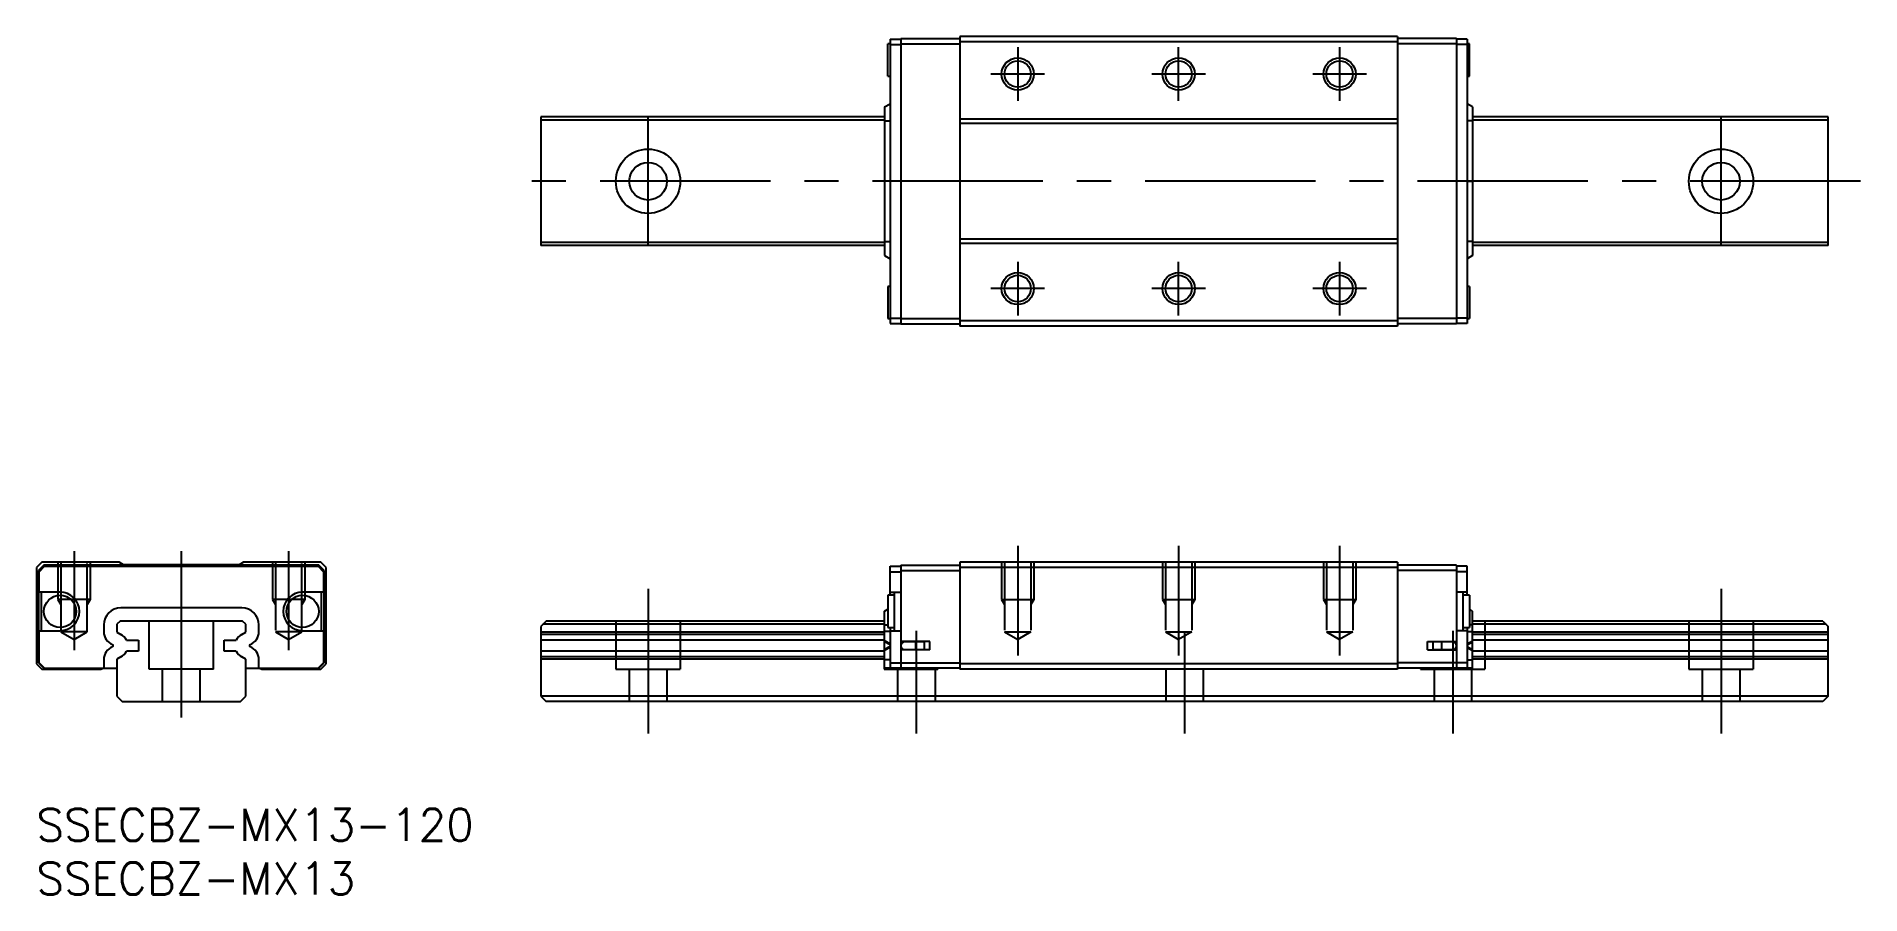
# Model space of a CAD drawing. Extents: x 0 to 170, y -8 to 72.
import ezdxf

# ---------------------------------------------------------------- set-up
doc = ezdxf.new("R2010")
doc.units = 0
doc.header["$LTSCALE"] = 0.5
doc.linetypes.add('CENTER', pattern=[50.8, 31.75, -6.35, 6.35, -6.35])
doc.linetypes.add('DASHED', pattern=[19.05, 12.7, -6.35])
for name, color, linetype in [('MSM_CENTER', 1, 'CENTER'), ('MSM_CONTINUOUS', 7, 'CONTINUOUS'), ('MSM_DASHED', 4, 'DASHED'), ('MSM_NARROW', 5, 'CONTINUOUS'), ('MSM_PART_NUMBER', 7, 'CONTINUOUS')]:
    doc.layers.add(name, color=color, linetype=linetype)
doc.styles.get("Standard").update_dxf_attribs({"font": 'txt.shx', "height": 3, "bigfont": 'bigfont.shx'})

# ---------------------------------------------------------------- blocks, each defined once
blk = doc.blocks.new('*U2')
at = {"layer": 'MSM_PART_NUMBER'}
blk.add_text('SSECBZ-MX13-120', height=3, dxfattribs=at).set_placement((0, -3))
blk = doc.blocks.new('*U3')
at = {"layer": 'MSM_PART_NUMBER'}
blk.add_text('SSECBZ-MX13', height=3, dxfattribs=at).set_placement((0, -8))

msp = doc.modelspace()

# ---------------------------------------------------------------- linework, layer by layer
at = {"layer": 'MSM_CENTER'}
for p, q in [((91.45, 71), (91.45, 66)), ((106.45, 66), (106.45, 71)), ((121.45, 71), (121.45, 66)), ((93.95, 68.5), (88.95, 68.5)), ((108.95, 68.5), (103.95, 68.5)), ((123.95, 68.5), (118.95, 68.5)), ((57, 52.5), (57, 64.5)), ((157, 52.5), (157, 64.5)), ((170, 58.5), (44, 58.5)), ((91.45, 51), (91.45, 46)), ((106.45, 46), (106.45, 51)), ((121.45, 51), (121.45, 46)), ((93.95, 48.5), (88.95, 48.5)), ((108.95, 48.5), (103.95, 48.5)), ((123.95, 48.5), (118.95, 48.5)), ((3.5, 24), (3.5, 14.79)), ((13.5, 24), (13.5, 8.5)), ((23.5, 24), (23.5, 14.79)), ((91.45, 24.5), (91.45, 14.29)), ((106.45, 24.5), (106.45, 14.29)), ((121.45, 24.5), (121.45, 14.29)), ((57, 20.5), (57, 7)), ((157, 20.5), (157, 7)), ((82, 16.6), (82, 7)), ((107, 16.5), (107, 7)), ((132, 16.6), (132, 7))]:
    msp.add_line(p, q, dxfattribs=at)
at = {"layer": 'MSM_CONTINUOUS'}
for p, q in [((79.55, 71.75), (79.55, 45.25)), ((79.55, 71.75), (80.55, 71.75)), ((80.55, 71.8), (80.55, 45.2)), ((80.55, 71.8), (86.05, 71.8)), ((126.85, 72), (86.05, 72)), ((86.05, 72), (86.05, 45)), ((126.85, 71.5), (86.05, 71.5)), ((126.85, 72), (126.85, 45)), ((132.35, 71.8), (126.85, 71.8)), ((132.35, 71.8), (132.35, 45.2)), ((133.35, 71.75), (132.35, 71.75)), ((133.35, 71.75), (133.35, 45.25)), ((79.35, 68.3), (79.35, 71.3)), ((79.55, 71.3), (79.35, 71.3)), ((79.55, 71.25), (80.55, 71.25)), ((80.55, 71.3), (86.05, 71.3)), ((132.35, 71.3), (126.85, 71.3)), ((133.35, 71.25), (132.35, 71.25)), ((133.55, 71.3), (133.35, 71.3)), ((133.55, 68.3), (133.55, 71.3)), ((79.35, 68.3), (79.55, 68.3)), ((133.35, 68.3), (133.55, 68.3)), ((79.05, 65.43), (79.55, 65.73)), ((79.05, 65.43), (79.05, 51.57)), ((133.85, 65.43), (133.35, 65.73)), ((133.85, 65.43), (133.85, 51.57)), ((47, 64.5), (47, 52.5)), ((79.05, 64.5), (47, 64.5)), ((79.05, 64.2), (47, 64.2)), ((79.05, 64.13), (79.55, 64.13)), ((126.85, 64.3), (86.05, 64.3)), ((126.85, 63.9), (86.05, 63.9)), ((133.85, 64.13), (133.35, 64.13)), ((167, 64.5), (133.85, 64.5)), ((167, 64.2), (133.85, 64.2)), ((167, 52.5), (167, 64.5)), ((79.55, 58.5), (79.05, 58.5)), ((133.35, 58.5), (133.85, 58.5)), ((79.05, 52.8), (47, 52.8)), ((79.05, 52.87), (79.55, 52.87)), ((126.85, 53.1), (86.05, 53.1)), ((126.85, 52.7), (86.05, 52.7)), ((133.85, 52.87), (133.35, 52.87)), ((167, 52.8), (133.85, 52.8)), ((79.05, 52.5), (47, 52.5)), ((79.05, 51.57), (79.55, 51.27)), ((133.85, 51.57), (133.35, 51.27)), ((167, 52.5), (133.85, 52.5)), ((79.35, 48.7), (79.35, 45.7)), ((79.55, 48.7), (79.35, 48.7)), ((133.55, 48.7), (133.35, 48.7)), ((133.55, 48.7), (133.55, 45.7)), ((79.35, 45.7), (79.55, 45.7)), ((79.55, 45.75), (80.55, 45.75)), ((79.55, 45.25), (80.55, 45.25)), ((80.55, 45.7), (86.05, 45.7)), ((80.55, 45.2), (86.05, 45.2)), ((126.85, 45.5), (86.05, 45.5)), ((126.85, 45), (86.05, 45)), ((132.35, 45.7), (126.85, 45.7)), ((132.35, 45.2), (126.85, 45.2)), ((133.35, 45.75), (132.35, 45.75)), ((133.35, 45.25), (132.35, 45.25)), ((133.35, 45.7), (133.55, 45.7)), ((0.5, 23), (0, 22.5)), ((0, 22.5), (0, 13.5)), ((0.7, 22.7), (0.2, 22.2)), ((0.2, 22.2), (0.2, 13.6)), ((0.25, 22.1), (0.75, 22.6)), ((7.7, 23), (0.5, 23)), ((26.3, 22.7), (0.7, 22.7)), ((0.75, 22.6), (26.25, 22.6)), ((8.1, 22.75), (7.7, 23)), ((18.9, 22.75), (8.1, 22.75)), ((19.3, 23), (18.9, 22.75)), ((26.5, 23), (19.3, 23)), ((26.25, 22.6), (26.75, 22.1)), ((26.8, 22.2), (26.3, 22.7)), ((27, 22.5), (26.5, 23)), ((26.8, 13.6), (26.8, 22.2)), ((27, 13.5), (27, 22.5)), ((79.55, 19.9), (79.55, 22.6)), ((79.55, 22.6), (80.55, 22.6)), ((80.55, 22.7), (80.55, 13.1)), ((80.55, 22.7), (86.05, 22.7)), ((80.55, 22.2), (86.05, 22.2)), ((126.85, 23), (86.05, 23)), ((86.05, 23), (86.05, 13)), ((126.85, 22.5), (86.05, 22.5)), ((126.85, 23), (126.85, 13)), ((132.35, 22.7), (126.85, 22.7)), ((132.35, 22.2), (126.85, 22.2)), ((132.35, 22.7), (132.35, 13.1)), ((133.35, 22.6), (132.35, 22.6)), ((133.35, 19.9), (133.35, 22.6)), ((0.25, 20.2), (0.25, 22.1)), ((26.75, 22.1), (26.75, 20.2)), ((79.55, 22.1), (80.55, 22.1)), ((133.35, 22.1), (132.35, 22.1)), ((2.2, 20.2), (0.25, 20.2)), ((0.45, 20.2), (0.45, 16.6)), ((19.13, 18.73), (7.87, 18.73)), ((26.75, 20.2), (24.8, 20.2)), ((26.55, 16.6), (26.55, 20.2)), ((79.35, 19.9), (79.35, 16.9)), ((79.95, 19.9), (79.35, 19.9)), ((79.55, 20.2), (80.55, 20.2)), ((79.95, 20.2), (79.95, 16.6)), ((133.35, 20.2), (132.35, 20.2)), ((132.95, 20.2), (132.95, 16.6)), ((133.55, 19.9), (132.95, 19.9)), ((133.55, 19.9), (133.55, 16.9)), ((6.27, 17.13), (6.27, 16.51)), ((7.8, 17.5), (7.5, 17.2)), ((7.5, 17.2), (7.5, 16.46)), ((19.2, 17.5), (7.8, 17.5)), ((19.5, 17.2), (19.2, 17.5)), ((19.5, 16.46), (19.5, 17.2)), ((20.73, 16.51), (20.73, 17.13)), ((47.5, 17.5), (47, 17)), ((79.05, 17.2), (47.2, 17.2)), ((79.05, 17.5), (47.5, 17.5)), ((79.05, 18.43), (79.35, 18.61)), ((79.05, 13.1), (79.05, 18.43)), ((79.05, 17.13), (79.35, 17.13)), ((133.85, 18.43), (133.55, 18.61)), ((133.85, 17.13), (133.55, 17.13)), ((133.85, 13.1), (133.85, 18.43)), ((166.5, 17.5), (133.85, 17.5)), ((166.8, 17.2), (133.85, 17.2)), ((166.5, 17.5), (167, 17)), ((0.25, 16.6), (2.2, 16.6)), ((0.25, 13.6), (0.25, 16.6)), ((7.5, 16.46), (7.87, 16.25)), ((8.39, 15.7), (9.5, 15.7)), ((9.5, 15.7), (9.5, 14.7)), ((17.5, 14.7), (17.5, 15.7)), ((17.5, 15.7), (18.61, 15.7)), ((19.13, 16.25), (19.5, 16.46)), ((24.8, 16.6), (26.75, 16.6)), ((26.75, 16.6), (26.75, 13.6)), ((47, 17), (47, 10.5)), ((79.05, 16.46), (47, 16.46)), ((79.05, 16.25), (47, 16.25)), ((79.05, 15.7), (47, 15.7)), ((79.55, 16.51), (79.05, 16.51)), ((79.55, 15.38), (79.05, 15.64)), ((79.55, 15.29), (79.05, 15.55)), ((79.35, 16.9), (79.95, 16.9)), ((79.55, 16.9), (79.55, 13.1)), ((79.55, 16.6), (80.55, 16.6)), ((83.25, 15.6), (80.55, 15.6)), ((82.75, 15.55), (80.9, 15.55)), ((81.35, 15.55), (81.35, 15.6)), ((81.81, 15.55), (81.81, 15.6)), ((81.95, 14.85), (81.95, 15.55)), ((82.75, 14.85), (82.75, 15.55)), ((83.25, 14.8), (83.25, 15.6)), ((129.65, 15.6), (132.35, 15.6)), ((129.65, 14.8), (129.65, 15.6)), ((132, 15.55), (130.15, 15.55)), ((130.15, 15.55), (130.15, 14.85)), ((130.95, 15.55), (130.95, 14.85)), ((131.09, 15.55), (131.09, 15.6)), ((131.55, 15.55), (131.55, 15.6)), ((133.35, 16.6), (132.35, 16.6)), ((132.95, 16.9), (133.55, 16.9)), ((133.35, 16.9), (133.35, 13.1)), ((133.35, 16.51), (133.85, 16.51)), ((133.35, 15.38), (133.85, 15.64)), ((133.35, 15.29), (133.85, 15.55)), ((167, 16.46), (133.85, 16.46)), ((167, 16.25), (133.85, 16.25)), ((167, 15.7), (133.85, 15.7)), ((167, 10.5), (167, 17)), ((6.27, 13.89), (6.27, 13.1)), ((7.87, 14.15), (7.5, 13.94)), ((7.5, 13.94), (7.5, 10.5)), ((9.5, 14.7), (8.39, 14.7)), ((18.61, 14.7), (17.5, 14.7)), ((19.5, 13.94), (19.13, 14.15)), ((19.5, 10.5), (19.5, 13.94)), ((20.73, 13.1), (20.73, 13.89)), ((79.05, 14.7), (47, 14.7)), ((79.05, 14.15), (47, 14.15)), ((79.05, 13.94), (47, 13.94)), ((79.55, 15.11), (79.05, 14.85)), ((79.55, 15.02), (79.05, 14.76)), ((79.55, 13.89), (79.05, 13.89)), ((79.55, 15.11), (79.55, 15.11)), ((83.25, 14.8), (80.55, 14.8)), ((80.9, 14.85), (82.75, 14.85)), ((81.35, 14.8), (81.35, 14.85)), ((81.81, 14.8), (81.81, 14.85)), ((129.65, 14.8), (132.35, 14.8)), ((130.15, 14.85), (132, 14.85)), ((131.09, 14.8), (131.09, 14.85)), ((131.55, 14.8), (131.55, 14.85)), ((133.35, 15.11), (133.85, 14.85)), ((133.35, 15.11), (133.35, 15.11)), ((133.35, 15.02), (133.85, 14.76)), ((133.35, 13.89), (133.85, 13.89)), ((167, 14.7), (133.85, 14.7)), ((167, 14.15), (133.85, 14.15)), ((167, 13.94), (133.85, 13.94)), ((0, 13.5), (0.5, 13)), ((0.2, 13.6), (0.7, 13.1)), ((0.75, 13.1), (0.25, 13.6)), ((0.5, 13), (6, 13)), ((0.7, 13.1), (7.5, 13.1)), ((6, 13), (6.22, 13.1)), ((19.5, 13.1), (26.3, 13.1)), ((20.78, 13.1), (21, 13)), ((21, 13), (26.5, 13)), ((26.75, 13.6), (26.25, 13.1)), ((26.3, 13.1), (26.8, 13.6)), ((26.5, 13), (27, 13.5)), ((86.05, 13.1), (79.05, 13.1)), ((79.55, 13.6), (86.05, 13.6)), ((126.85, 13.5), (86.05, 13.5)), ((126.85, 13), (86.05, 13)), ((133.35, 13.6), (126.85, 13.6)), ((133.85, 13.1), (126.85, 13.1)), ((7.5, 10.5), (8, 10)), ((19, 10), (19.5, 10.5)), ((167, 10.5), (47, 10.5)), ((47, 10.5), (47.5, 10)), ((167, 10.5), (166.5, 10)), ((8, 10), (19, 10)), ((166.5, 10), (47.5, 10))]:
    msp.add_line(p, q, dxfattribs=at)
for centre, radius in [((91.45, 68.5), 1.23), ((106.45, 68.5), 1.23), ((121.45, 68.5), 1.23), ((57, 58.5), 3), ((157, 58.5), 3), ((57, 58.5), 1.75), ((157, 58.5), 1.75), ((91.45, 48.5), 1.23), ((106.45, 48.5), 1.23), ((121.45, 48.5), 1.23), ((2.2, 18.4), 1.5), ((24.8, 18.4), 1.5)]:
    msp.add_circle(centre, radius, dxfattribs=at)
for centre, radius, start, end in [((2.2, 18.4), 1.8, 270, 90), ((7.87, 17.13), 1.6, 90, 180), ((19.13, 17.13), 1.6, 0, 90), ((24.8, 18.4), 1.8, 90, 270), ((7.57, 16.51), 1.3, 180, 248.8053), ((7.21, 15.11), 1.32, 26.598, 60.0008), ((19.79, 15.11), 1.32, 119.9992, 153.402), ((19.43, 16.51), 1.3, 291.1947, 0), ((80.9, 15.2), 0.35, 90, 270), ((132, 15.2), 0.35, 270, 90), ((7.57, 13.89), 1.3, 111.1947, 180), ((7.06, 15.2), 0.1, 291.1947, 68.8053), ((7.21, 15.29), 1.32, 299.9992, 333.402), ((19.79, 15.29), 1.32, 206.598, 240.0008), ((19.94, 15.2), 0.1, 111.1947, 248.8053), ((19.43, 13.89), 1.3, 0, 68.8053)]:
    msp.add_arc(centre, radius, start, end, dxfattribs=at)
at = {"layer": 'MSM_DASHED'}
for p, q in [((2, 23), (2, 19.5)), ((2.27, 23), (2.27, 16.5)), ((4.73, 16.5), (4.73, 23)), ((5, 23), (5, 19.5)), ((22, 23), (22, 19.5)), ((22.27, 23), (22.27, 16.5)), ((24.73, 16.5), (24.73, 23)), ((25, 23), (25, 19.5)), ((89.95, 23), (89.95, 19.5)), ((90.22, 23), (90.22, 16.5)), ((92.68, 23), (92.68, 16.5)), ((92.95, 23), (92.95, 19.5)), ((104.95, 23), (104.95, 19.5)), ((105.22, 23), (105.22, 16.5)), ((107.68, 23), (107.68, 16.5)), ((107.95, 23), (107.95, 19.5)), ((119.95, 23), (119.95, 19.5)), ((120.22, 23), (120.22, 16.5)), ((122.68, 23), (122.68, 16.5)), ((122.95, 23), (122.95, 19.5)), ((5, 19.5), (2, 19.5)), ((2, 19.5), (2.27, 19.03)), ((5, 19.5), (4.73, 19.03)), ((25, 19.5), (22, 19.5)), ((22, 19.5), (22.27, 19.03)), ((25, 19.5), (24.73, 19.03)), ((89.95, 19.5), (90.22, 19.03)), ((89.95, 19.5), (92.95, 19.5)), ((92.95, 19.5), (92.68, 19.03)), ((104.95, 19.5), (105.22, 19.03)), ((104.95, 19.5), (107.95, 19.5)), ((107.95, 19.5), (107.68, 19.03)), ((119.95, 19.5), (120.22, 19.03)), ((119.95, 19.5), (122.95, 19.5)), ((122.95, 19.5), (122.68, 19.03)), ((10.5, 13), (10.5, 17.5)), ((16.5, 13), (16.5, 17.5)), ((54, 17.5), (54, 13)), ((60, 17.5), (60, 13)), ((79, 17.5), (79, 13)), ((135, 17.5), (135, 13)), ((154, 17.5), (154, 13)), ((160, 17.5), (160, 13)), ((2.27, 16.5), (3.5, 15.79)), ((4.73, 16.5), (2.27, 16.5)), ((3.5, 15.79), (4.73, 16.5)), ((22.27, 16.5), (23.5, 15.79)), ((24.73, 16.5), (22.27, 16.5)), ((23.5, 15.79), (24.73, 16.5)), ((90.22, 16.5), (92.68, 16.5)), ((90.22, 16.5), (91.45, 15.79)), ((92.68, 16.5), (91.45, 15.79)), ((105.22, 16.5), (107.68, 16.5)), ((105.22, 16.5), (106.45, 15.79)), ((107.68, 16.5), (106.45, 15.79)), ((120.22, 16.5), (122.68, 16.5)), ((120.22, 16.5), (121.45, 15.79)), ((122.68, 16.5), (121.45, 15.79)), ((16.5, 13), (10.5, 13)), ((11.75, 10), (11.75, 13)), ((15.25, 10), (15.25, 13)), ((54, 13), (60, 13)), ((55.25, 13), (55.25, 10)), ((58.75, 13), (58.75, 10)), ((79, 13), (84, 13)), ((80.25, 13), (80.25, 10)), ((83.75, 13), (83.75, 10)), ((84, 13.1), (84, 13)), ((105.25, 13), (105.25, 10)), ((108.75, 13), (108.75, 10)), ((129, 13.1), (129, 13)), ((129, 13), (135, 13)), ((130.25, 13), (130.25, 10)), ((133.75, 13), (133.75, 10)), ((154, 13), (160, 13)), ((155.25, 13), (155.25, 10)), ((158.75, 13), (158.75, 10))]:
    msp.add_line(p, q, dxfattribs=at)
at = {"layer": 'MSM_NARROW'}
for centre in [(91.45, 68.5), (106.45, 68.5), (121.45, 68.5), (91.45, 48.5), (106.45, 48.5), (121.45, 48.5)]:
    msp.add_circle(centre, 1.5, dxfattribs=at)

# ---------------------------------------------------------------- block references
at = {"layer": 'MSM_CONTINUOUS'}
for name in ['*U2', '*U3']:
    msp.add_blockref(name, (0, 0), dxfattribs=at)

doc.saveas('drawing.dxf')
